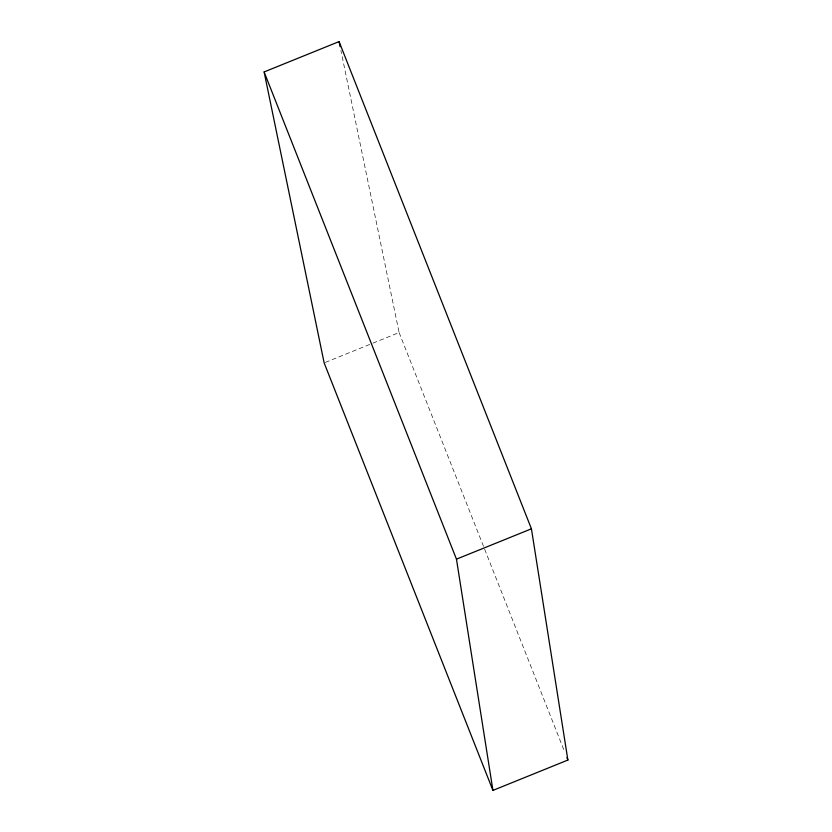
<?xml version="1.0" encoding="UTF-8"?>
<svg xmlns="http://www.w3.org/2000/svg" width="832" height="832" viewBox="0 0 832 832"><rect width="100%" height="100%" fill="white"/><g stroke="black" fill="none" stroke-linecap="round" stroke-linejoin="round"><path stroke-width="0.62" stroke-dasharray="4.16 3.12" d="M325.343 362.409L371.738 343.626M372.934 343.148L399.11 332.55L340.912 50.492M399.11 332.55L564.543 751.608"/><path stroke-width="1.25" d="M264.118 71.947L339.071 41.6L531.43 528.819L567.882 760.053L492.929 790.4L324.147 362.898L264.118 71.947L456.466 559.156L492.929 790.4M456.466 559.156L531.43 528.819M566.935 757.64L567.882 760.053M339.071 41.6L340.122 46.686"/></g></svg>
